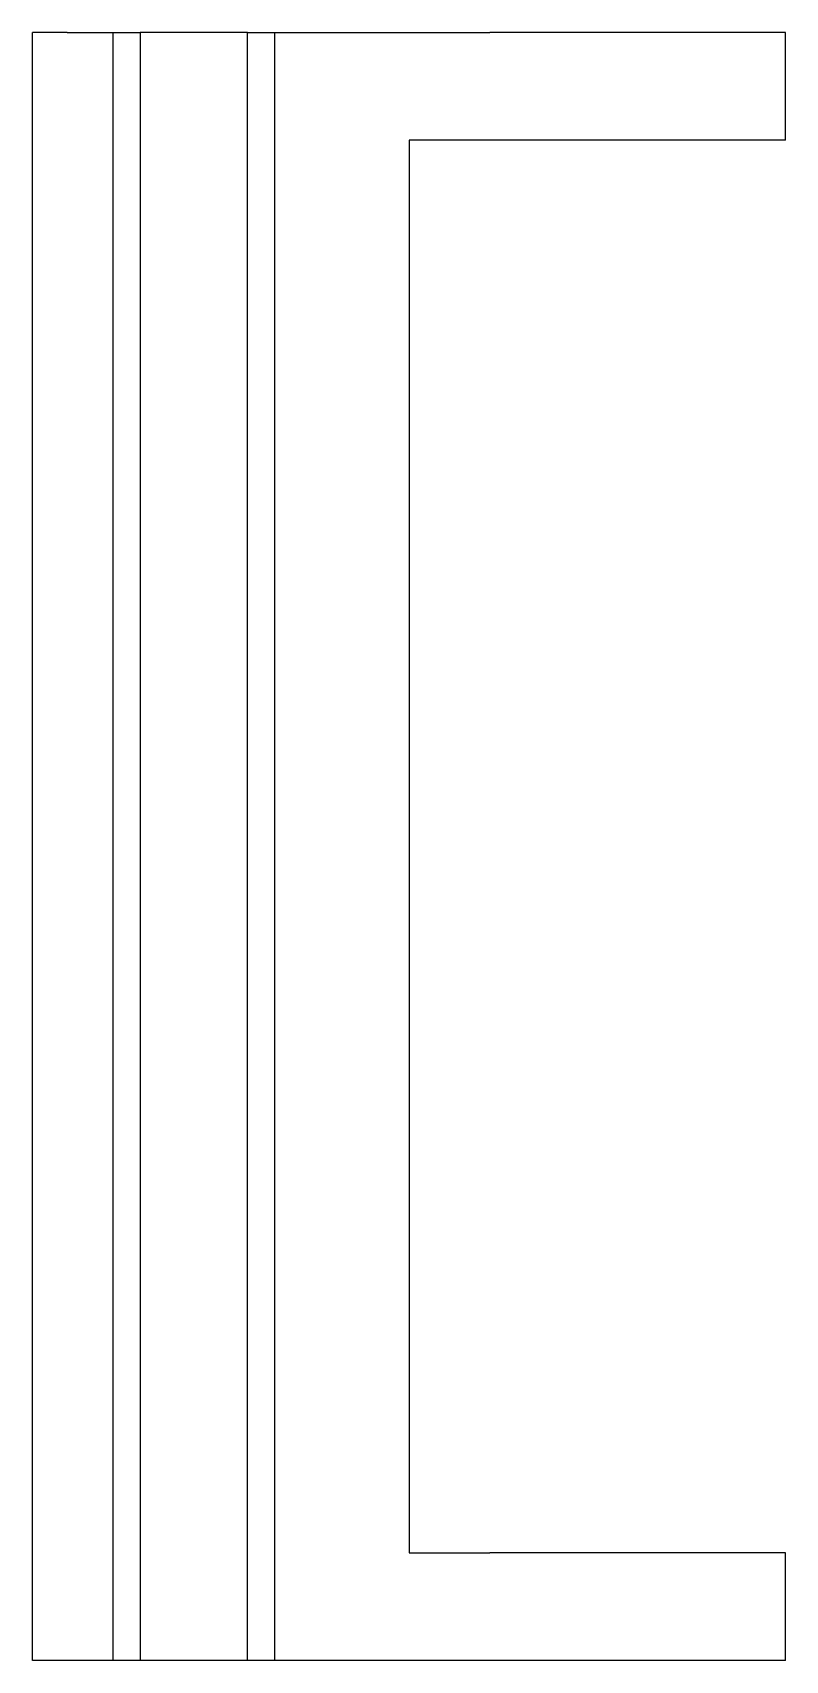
# Model space of a CAD drawing. Header units: metres. Extents: x -28 to 0, y -60.5 to 0.
import ezdxf

# ---------------------------------------------------------------- set-up
doc = ezdxf.new("R2010")
doc.units = ezdxf.units.M

msp = doc.modelspace()

# ---------------------------------------------------------------- linework, layer by layer
for points in [[(-28, -60.5), (-28, -59.29), (-28, -58.08), (-28, -56.87), (-28, -55.66), (-28, -54.45), (-28, -53.24), (-28, -52.03), (-28, -50.82), (-28, -49.61), (-28, -48.4), (-28, -47.19), (-28, -45.98), (-28, -44.77), (-28, -43.56), (-28, -42.35), (-28, -41.14), (-28, -39.93), (-28, -38.72), (-28, -37.51), (-28, -36.3), (-28, -35.09), (-28, -33.88), (-28, -32.67), (-28, -31.46), (-28, -30.25), (-28, -29.04), (-28, -27.83), (-28, -26.62), (-28, -25.41), (-28, -24.2), (-28, -22.99), (-28, -21.78), (-28, -20.57), (-28, -19.36), (-28, -18.15), (-28, -16.94), (-28, -15.73), (-28, -14.52), (-28, -13.31), (-28, -12.1), (-28, -10.89), (-28, -9.68), (-28, -8.47), (-28, -7.26), (-28, -6.05), (-28, -4.84), (-28, -3.63), (-28, -2.42), (-28, -1.21), (-28, 0)], [(-26.714, 0), (-26.762, 0), (-26.81, 0), (-26.858, 0), (-26.905, 0), (-26.95, 0), (-26.995, 0), (-27.04, 0), (-27.082, 0), (-27.123, 0), (-27.165, 0), (-27.206, 0), (-27.244, 0), (-27.283, 0), (-27.321, 0), (-27.357, 0), (-27.392, 0), (-27.427, 0), (-27.461, 0), (-27.493, 0), (-27.524, 0), (-27.556, 0), (-27.586, 0), (-27.613, 0), (-27.641, 0), (-27.669, 0), (-27.694, 0), (-27.718, 0), (-27.743, 0), (-27.765, 0), (-27.786, 0), (-27.807, 0), (-27.828, 0), (-27.845, 0), (-27.862, 0), (-27.879, 0), (-27.895, 0), (-27.908, 0), (-27.922, 0), (-27.935, 0), (-27.946, 0), (-27.955, 0), (-27.965, 0), (-27.974, 0), (-27.979, 0), (-27.985, 0), (-27.991, 0), (-27.994, 0), (-27.996, 0), (-27.998, 0), (-28, 0)], [(-26.714, 0), (-26.65, 0), (-26.586, 0), (-26.522, 0), (-26.46, 0), (-26.4, 0), (-26.34, 0), (-26.281, 0), (-26.224, 0), (-26.169, 0), (-26.113, 0), (-26.059, 0), (-26.008, 0), (-25.957, 0), (-25.905, 0), (-25.857, 0), (-25.811, 0), (-25.764, 0), (-25.718, 0), (-25.676, 0), (-25.634, 0), (-25.592, 0), (-25.553, 0), (-25.515, 0), (-25.478, 0), (-25.441, 0), (-25.408, 0), (-25.376, 0), (-25.343, 0), (-25.313, 0), (-25.285, 0), (-25.257, 0), (-25.23, 0), (-25.206, 0), (-25.184, 0), (-25.161, 0), (-25.14, 0), (-25.122, 0), (-25.104, 0), (-25.087, 0), (-25.073, 0), (-25.06, 0), (-25.047, 0), (-25.035, 0), (-25.028, 0), (-25.02, 0), (-25.012, 0), (-25.008, 0), (-25.005, 0), (-25.003, 0), (-25, 0)], [(-25, -60.5), (-25, -59.29), (-25, -58.08), (-25, -56.87), (-25, -55.66), (-25, -54.45), (-25, -53.24), (-25, -52.03), (-25, -50.82), (-25, -49.61), (-25, -48.4), (-25, -47.19), (-25, -45.98), (-25, -44.77), (-25, -43.56), (-25, -42.35), (-25, -41.14), (-25, -39.93), (-25, -38.72), (-25, -37.51), (-25, -36.3), (-25, -35.09), (-25, -33.88), (-25, -32.67), (-25, -31.46), (-25, -30.25), (-25, -29.04), (-25, -27.83), (-25, -26.62), (-25, -25.41), (-25, -24.2), (-25, -22.99), (-25, -21.78), (-25, -20.57), (-25, -19.36), (-25, -18.15), (-25, -16.94), (-25, -15.73), (-25, -14.52), (-25, -13.31), (-25, -12.1), (-25, -10.89), (-25, -9.68), (-25, -8.47), (-25, -7.26), (-25, -6.05), (-25, -4.84), (-25, -3.63), (-25, -2.42), (-25, -1.21), (-25, 0)], [(-25, 0), (-24.98, 0), (-24.96, 0), (-24.94, 0), (-24.92, 0), (-24.9, 0), (-24.88, 0), (-24.86, 0), (-24.84, 0), (-24.82, 0), (-24.8, 0), (-24.78, 0), (-24.76, 0), (-24.74, 0), (-24.72, 0), (-24.7, 0), (-24.68, 0), (-24.66, 0), (-24.64, 0), (-24.62, 0), (-24.6, 0), (-24.58, 0), (-24.56, 0), (-24.54, 0), (-24.52, 0), (-24.5, 0), (-24.48, 0), (-24.46, 0), (-24.44, 0), (-24.42, 0), (-24.4, 0), (-24.38, 0), (-24.36, 0), (-24.34, 0), (-24.32, 0), (-24.3, 0), (-24.28, 0), (-24.26, 0), (-24.24, 0), (-24.22, 0), (-24.2, 0), (-24.18, 0), (-24.16, 0), (-24.14, 0), (-24.12, 0), (-24.1, 0), (-24.08, 0), (-24.06, 0), (-24.04, 0), (-24.02, 0), (-24, 0)], [(-20, 0), (-20.08, 0), (-20.16, 0), (-20.24, 0), (-20.32, 0), (-20.4, 0), (-20.48, 0), (-20.56, 0), (-20.64, 0), (-20.72, 0), (-20.8, 0), (-20.88, 0), (-20.96, 0), (-21.04, 0), (-21.12, 0), (-21.2, 0), (-21.28, 0), (-21.36, 0), (-21.44, 0), (-21.52, 0), (-21.6, 0), (-21.68, 0), (-21.76, 0), (-21.84, 0), (-21.92, 0), (-22, 0), (-22.08, 0), (-22.16, 0), (-22.24, 0), (-22.32, 0), (-22.4, 0), (-22.48, 0), (-22.56, 0), (-22.64, 0), (-22.72, 0), (-22.8, 0), (-22.88, 0), (-22.96, 0), (-23.04, 0), (-23.12, 0), (-23.2, 0), (-23.28, 0), (-23.36, 0), (-23.44, 0), (-23.52, 0), (-23.6, 0), (-23.68, 0), (-23.76, 0), (-23.84, 0), (-23.92, 0), (-24, 0)], [(-24, 0), (-24, -1.21), (-24, -2.42), (-24, -3.63), (-24, -4.84), (-24, -6.05), (-24, -7.26), (-24, -8.47), (-24, -9.68), (-24, -10.89), (-24, -12.1), (-24, -13.31), (-24, -14.52), (-24, -15.73), (-24, -16.94), (-24, -18.15), (-24, -19.36), (-24, -20.57), (-24, -21.78), (-24, -22.99), (-24, -24.2), (-24, -25.41), (-24, -26.62), (-24, -27.83), (-24, -29.04), (-24, -30.25), (-24, -31.46), (-24, -32.67), (-24, -33.88), (-24, -35.09), (-24, -36.3), (-24, -37.51), (-24, -38.72), (-24, -39.93), (-24, -41.14), (-24, -42.35), (-24, -43.56), (-24, -44.77), (-24, -45.98), (-24, -47.19), (-24, -48.4), (-24, -49.61), (-24, -50.82), (-24, -52.03), (-24, -53.24), (-24, -54.45), (-24, -55.66), (-24, -56.87), (-24, -58.08), (-24, -59.29), (-24, -60.5)], [(-20, -60.5), (-20, -59.29), (-20, -58.08), (-20, -56.87), (-20, -55.66), (-20, -54.45), (-20, -53.24), (-20, -52.03), (-20, -50.82), (-20, -49.61), (-20, -48.4), (-20, -47.19), (-20, -45.98), (-20, -44.77), (-20, -43.56), (-20, -42.35), (-20, -41.14), (-20, -39.93), (-20, -38.72), (-20, -37.51), (-20, -36.3), (-20, -35.09), (-20, -33.88), (-20, -32.67), (-20, -31.46), (-20, -30.25), (-20, -29.04), (-20, -27.83), (-20, -26.62), (-20, -25.41), (-20, -24.2), (-20, -22.99), (-20, -21.78), (-20, -20.57), (-20, -19.36), (-20, -18.15), (-20, -16.94), (-20, -15.73), (-20, -14.52), (-20, -13.31), (-20, -12.1), (-20, -10.89), (-20, -9.68), (-20, -8.47), (-20, -7.26), (-20, -6.05), (-20, -4.84), (-20, -3.63), (-20, -2.42), (-20, -1.21), (-20, 0)], [(-20, 0), (-19.98, 0), (-19.96, 0), (-19.94, 0), (-19.92, 0), (-19.9, 0), (-19.88, 0), (-19.86, 0), (-19.84, 0), (-19.82, 0), (-19.8, 0), (-19.78, 0), (-19.76, 0), (-19.74, 0), (-19.72, 0), (-19.7, 0), (-19.68, 0), (-19.66, 0), (-19.64, 0), (-19.62, 0), (-19.6, 0), (-19.58, 0), (-19.56, 0), (-19.54, 0), (-19.52, 0), (-19.5, 0), (-19.48, 0), (-19.46, 0), (-19.44, 0), (-19.42, 0), (-19.4, 0), (-19.38, 0), (-19.36, 0), (-19.34, 0), (-19.32, 0), (-19.3, 0), (-19.28, 0), (-19.26, 0), (-19.24, 0), (-19.22, 0), (-19.2, 0), (-19.18, 0), (-19.16, 0), (-19.14, 0), (-19.12, 0), (-19.1, 0), (-19.08, 0), (-19.06, 0), (-19.04, 0), (-19.02, 0), (-19, 0)], [(-19, 0), (-19, -1.21), (-19, -2.42), (-19, -3.63), (-19, -4.84), (-19, -6.05), (-19, -7.26), (-19, -8.47), (-19, -9.68), (-19, -10.89), (-19, -12.1), (-19, -13.31), (-19, -14.52), (-19, -15.73), (-19, -16.94), (-19, -18.15), (-19, -19.36), (-19, -20.57), (-19, -21.78), (-19, -22.99), (-19, -24.2), (-19, -25.41), (-19, -26.62), (-19, -27.83), (-19, -29.04), (-19, -30.25), (-19, -31.46), (-19, -32.67), (-19, -33.88), (-19, -35.09), (-19, -36.3), (-19, -37.51), (-19, -38.72), (-19, -39.93), (-19, -41.14), (-19, -42.35), (-19, -43.56), (-19, -44.77), (-19, -45.98), (-19, -47.19), (-19, -48.4), (-19, -49.61), (-19, -50.82), (-19, -52.03), (-19, -53.24), (-19, -54.45), (-19, -55.66), (-19, -56.87), (-19, -58.08), (-19, -59.29), (-19, -60.5)], [(-19, 0), (-18.986, 0), (-18.972, 0), (-18.958, 0), (-18.932, 0), (-18.89, 0), (-18.848, 0), (-18.805, 0), (-18.74, 0), (-18.67, 0), (-18.601, 0), (-18.524, 0), (-18.427, 0), (-18.331, 0), (-18.235, 0), (-18.121, 0), (-17.999, 0), (-17.878, 0), (-17.753, 0), (-17.608, 0), (-17.462, 0), (-17.317, 0), (-17.159, 0), (-16.992, 0), (-16.824, 0), (-16.657, 0), (-16.47, 0), (-16.282, 0), (-16.095, 0), (-15.9, 0), (-15.695, 0), (-15.49, 0), (-15.286, 0), (-15.068, 0), (-14.848, 0), (-14.628, 0), (-14.405, 0), (-14.173, 0), (-13.941, 0), (-13.709, 0), (-13.47, 0), (-13.228, 0), (-12.987, 0), (-12.745, 0), (-12.497, 0), (-12.249, 0), (-12.002, 0), (-11.752, 0), (-11.502, 0), (-11.251, 0), (-11, 0)], [(-5, 0), (-5.12, 0), (-5.24, 0), (-5.36, 0), (-5.48, 0), (-5.6, 0), (-5.72, 0), (-5.84, 0), (-5.96, 0), (-6.08, 0), (-6.2, 0), (-6.32, 0), (-6.44, 0), (-6.56, 0), (-6.68, 0), (-6.8, 0), (-6.92, 0), (-7.04, 0), (-7.16, 0), (-7.28, 0), (-7.4, 0), (-7.52, 0), (-7.64, 0), (-7.76, 0), (-7.88, 0), (-8, 0), (-8.12, 0), (-8.24, 0), (-8.36, 0), (-8.48, 0), (-8.6, 0), (-8.72, 0), (-8.84, 0), (-8.96, 0), (-9.08, 0), (-9.2, 0), (-9.32, 0), (-9.44, 0), (-9.56, 0), (-9.68, 0), (-9.8, 0), (-9.92, 0), (-10.04, 0), (-10.16, 0), (-10.28, 0), (-10.4, 0), (-10.52, 0), (-10.64, 0), (-10.76, 0), (-10.88, 0), (-11, 0)], [(0, 0), (-0.009, 0), (-0.018, 0), (-0.026, 0), (-0.043, 0), (-0.069, 0), (-0.095, 0), (-0.122, 0), (-0.163, 0), (-0.206, 0), (-0.25, 0), (-0.298, 0), (-0.358, 0), (-0.418, 0), (-0.478, 0), (-0.549, 0), (-0.625, 0), (-0.701, 0), (-0.779, 0), (-0.87, 0), (-0.961, 0), (-1.052, 0), (-1.151, 0), (-1.255, 0), (-1.36, 0), (-1.464, 0), (-1.582, 0), (-1.699, 0), (-1.816, 0), (-1.937, 0), (-2.065, 0), (-2.194, 0), (-2.322, 0), (-2.458, 0), (-2.595, 0), (-2.732, 0), (-2.872, 0), (-3.017, 0), (-3.162, 0), (-3.307, 0), (-3.456, 0), (-3.607, 0), (-3.758, 0), (-3.91, 0), (-4.064, 0), (-4.219, 0), (-4.374, 0), (-4.53, 0), (-4.686, 0), (-4.843, 0), (-5, 0)], [(0, -4), (0, -3.92), (0, -3.84), (0, -3.76), (0, -3.68), (0, -3.6), (0, -3.52), (0, -3.44), (0, -3.36), (0, -3.28), (0, -3.2), (0, -3.12), (0, -3.04), (0, -2.96), (0, -2.88), (0, -2.8), (0, -2.72), (0, -2.64), (0, -2.56), (0, -2.48), (0, -2.4), (0, -2.32), (0, -2.24), (0, -2.16), (0, -2.08), (0, -2), (0, -1.92), (0, -1.84), (0, -1.76), (0, -1.68), (0, -1.6), (0, -1.52), (0, -1.44), (0, -1.36), (0, -1.28), (0, -1.2), (0, -1.12), (0, -1.04), (0, -0.96), (0, -0.88), (0, -0.8), (0, -0.72), (0, -0.64), (0, -0.56), (0, -0.48), (0, -0.4), (0, -0.32), (0, -0.24), (0, -0.16), (0, -0.08), (0, 0)], [(-11, -4), (-11.061, -4), (-11.123, -4), (-11.184, -4), (-11.246, -4), (-11.307, -4), (-11.369, -4), (-11.43, -4), (-11.492, -4), (-11.553, -4), (-11.614, -4), (-11.676, -4), (-11.737, -4), (-11.798, -4), (-11.859, -4), (-11.92, -4), (-11.981, -4), (-12.043, -4), (-12.104, -4), (-12.164, -4), (-12.225, -4), (-12.286, -4), (-12.347, -4), (-12.407, -4), (-12.468, -4), (-12.528, -4), (-12.588, -4), (-12.649, -4), (-12.709, -4), (-12.769, -4), (-12.829, -4), (-12.888, -4), (-12.948, -4), (-13.008, -4), (-13.067, -4), (-13.127, -4), (-13.186, -4), (-13.245, -4), (-13.304, -4), (-13.363, -4), (-13.421, -4), (-13.48, -4), (-13.538, -4), (-13.597, -4), (-13.655, -4), (-13.713, -4), (-13.77, -4), (-13.828, -4), (-13.885, -4), (-13.943, -4), (-14, -4)], [(-14, -4), (-14, -5.05), (-14, -6.1), (-14, -7.15), (-14, -8.2), (-14, -9.25), (-14, -10.3), (-14, -11.35), (-14, -12.4), (-14, -13.45), (-14, -14.5), (-14, -15.55), (-14, -16.6), (-14, -17.65), (-14, -18.7), (-14, -19.75), (-14, -20.8), (-14, -21.85), (-14, -22.9), (-14, -23.95), (-14, -25), (-14, -26.05), (-14, -27.1), (-14, -28.15), (-14, -29.2), (-14, -30.25), (-14, -31.3), (-14, -32.35), (-14, -33.4), (-14, -34.45), (-14, -35.5), (-14, -36.55), (-14, -37.6), (-14, -38.65), (-14, -39.7), (-14, -40.75), (-14, -41.8), (-14, -42.85), (-14, -43.9), (-14, -44.95), (-14, -46), (-14, -47.05), (-14, -48.1), (-14, -49.15), (-14, -50.2), (-14, -51.25), (-14, -52.3), (-14, -53.35), (-14, -54.4), (-14, -55.45), (-14, -56.5)], [(-5, -4), (-5.12, -4), (-5.24, -4), (-5.36, -4), (-5.48, -4), (-5.6, -4), (-5.72, -4), (-5.84, -4), (-5.96, -4), (-6.08, -4), (-6.2, -4), (-6.32, -4), (-6.44, -4), (-6.56, -4), (-6.68, -4), (-6.8, -4), (-6.92, -4), (-7.04, -4), (-7.16, -4), (-7.28, -4), (-7.4, -4), (-7.52, -4), (-7.64, -4), (-7.76, -4), (-7.88, -4), (-8, -4), (-8.12, -4), (-8.24, -4), (-8.36, -4), (-8.48, -4), (-8.6, -4), (-8.72, -4), (-8.84, -4), (-8.96, -4), (-9.08, -4), (-9.2, -4), (-9.32, -4), (-9.44, -4), (-9.56, -4), (-9.68, -4), (-9.8, -4), (-9.92, -4), (-10.04, -4), (-10.16, -4), (-10.28, -4), (-10.4, -4), (-10.52, -4), (-10.64, -4), (-10.76, -4), (-10.88, -4), (-11, -4)], [(0, -4), (-0.009, -4), (-0.018, -4), (-0.026, -4), (-0.043, -4), (-0.069, -4), (-0.095, -4), (-0.122, -4), (-0.163, -4), (-0.206, -4), (-0.25, -4), (-0.298, -4), (-0.358, -4), (-0.418, -4), (-0.478, -4), (-0.549, -4), (-0.625, -4), (-0.701, -4), (-0.779, -4), (-0.87, -4), (-0.961, -4), (-1.052, -4), (-1.151, -4), (-1.255, -4), (-1.36, -4), (-1.464, -4), (-1.582, -4), (-1.699, -4), (-1.816, -4), (-1.937, -4), (-2.065, -4), (-2.194, -4), (-2.322, -4), (-2.458, -4), (-2.595, -4), (-2.732, -4), (-2.872, -4), (-3.017, -4), (-3.162, -4), (-3.307, -4), (-3.456, -4), (-3.607, -4), (-3.758, -4), (-3.91, -4), (-4.064, -4), (-4.219, -4), (-4.374, -4), (-4.53, -4), (-4.686, -4), (-4.843, -4), (-5, -4)], [(-14, -56.5), (-13.943, -56.5), (-13.885, -56.5), (-13.828, -56.5), (-13.77, -56.5), (-13.713, -56.5), (-13.655, -56.5), (-13.597, -56.5), (-13.538, -56.5), (-13.48, -56.5), (-13.421, -56.5), (-13.363, -56.5), (-13.304, -56.5), (-13.245, -56.5), (-13.186, -56.5), (-13.127, -56.5), (-13.067, -56.5), (-13.008, -56.5), (-12.948, -56.5), (-12.888, -56.5), (-12.829, -56.5), (-12.769, -56.5), (-12.709, -56.5), (-12.649, -56.5), (-12.588, -56.5), (-12.528, -56.5), (-12.468, -56.5), (-12.407, -56.5), (-12.347, -56.5), (-12.286, -56.5), (-12.225, -56.5), (-12.164, -56.5), (-12.104, -56.5), (-12.043, -56.5), (-11.981, -56.5), (-11.92, -56.5), (-11.859, -56.5), (-11.798, -56.5), (-11.737, -56.5), (-11.676, -56.5), (-11.614, -56.5), (-11.553, -56.5), (-11.492, -56.5), (-11.43, -56.5), (-11.369, -56.5), (-11.307, -56.5), (-11.246, -56.5), (-11.184, -56.5), (-11.123, -56.5), (-11.061, -56.5), (-11, -56.5)], [(-5, -56.5), (-5.12, -56.5), (-5.24, -56.5), (-5.36, -56.5), (-5.48, -56.5), (-5.6, -56.5), (-5.72, -56.5), (-5.84, -56.5), (-5.96, -56.5), (-6.08, -56.5), (-6.2, -56.5), (-6.32, -56.5), (-6.44, -56.5), (-6.56, -56.5), (-6.68, -56.5), (-6.8, -56.5), (-6.92, -56.5), (-7.04, -56.5), (-7.16, -56.5), (-7.28, -56.5), (-7.4, -56.5), (-7.52, -56.5), (-7.64, -56.5), (-7.76, -56.5), (-7.88, -56.5), (-8, -56.5), (-8.12, -56.5), (-8.24, -56.5), (-8.36, -56.5), (-8.48, -56.5), (-8.6, -56.5), (-8.72, -56.5), (-8.84, -56.5), (-8.96, -56.5), (-9.08, -56.5), (-9.2, -56.5), (-9.32, -56.5), (-9.44, -56.5), (-9.56, -56.5), (-9.68, -56.5), (-9.8, -56.5), (-9.92, -56.5), (-10.04, -56.5), (-10.16, -56.5), (-10.28, -56.5), (-10.4, -56.5), (-10.52, -56.5), (-10.64, -56.5), (-10.76, -56.5), (-10.88, -56.5), (-11, -56.5)], [(0, -56.5), (-0.009, -56.5), (-0.018, -56.5), (-0.026, -56.5), (-0.043, -56.5), (-0.069, -56.5), (-0.095, -56.5), (-0.122, -56.5), (-0.163, -56.5), (-0.206, -56.5), (-0.25, -56.5), (-0.298, -56.5), (-0.358, -56.5), (-0.418, -56.5), (-0.478, -56.5), (-0.549, -56.5), (-0.625, -56.5), (-0.701, -56.5), (-0.779, -56.5), (-0.87, -56.5), (-0.961, -56.5), (-1.052, -56.5), (-1.151, -56.5), (-1.255, -56.5), (-1.36, -56.5), (-1.464, -56.5), (-1.582, -56.5), (-1.699, -56.5), (-1.816, -56.5), (-1.937, -56.5), (-2.065, -56.5), (-2.194, -56.5), (-2.322, -56.5), (-2.458, -56.5), (-2.595, -56.5), (-2.732, -56.5), (-2.872, -56.5), (-3.017, -56.5), (-3.162, -56.5), (-3.307, -56.5), (-3.456, -56.5), (-3.607, -56.5), (-3.758, -56.5), (-3.91, -56.5), (-4.064, -56.5), (-4.219, -56.5), (-4.374, -56.5), (-4.53, -56.5), (-4.686, -56.5), (-4.843, -56.5), (-5, -56.5)], [(0, -60.5), (0, -60.42), (0, -60.34), (0, -60.26), (0, -60.18), (0, -60.1), (0, -60.02), (0, -59.94), (0, -59.86), (0, -59.78), (0, -59.7), (0, -59.62), (0, -59.54), (0, -59.46), (0, -59.38), (0, -59.3), (0, -59.22), (0, -59.14), (0, -59.06), (0, -58.98), (0, -58.9), (0, -58.82), (0, -58.74), (0, -58.66), (0, -58.58), (0, -58.5), (0, -58.42), (0, -58.34), (0, -58.26), (0, -58.18), (0, -58.1), (0, -58.02), (0, -57.94), (0, -57.86), (0, -57.78), (0, -57.7), (0, -57.62), (0, -57.54), (0, -57.46), (0, -57.38), (0, -57.3), (0, -57.22), (0, -57.14), (0, -57.06), (0, -56.98), (0, -56.9), (0, -56.82), (0, -56.74), (0, -56.66), (0, -56.58), (0, -56.5)], [(-26.714, -60.5), (-26.762, -60.5), (-26.81, -60.5), (-26.858, -60.5), (-26.905, -60.5), (-26.95, -60.5), (-26.995, -60.5), (-27.04, -60.5), (-27.082, -60.5), (-27.123, -60.5), (-27.165, -60.5), (-27.206, -60.5), (-27.244, -60.5), (-27.283, -60.5), (-27.321, -60.5), (-27.357, -60.5), (-27.392, -60.5), (-27.427, -60.5), (-27.461, -60.5), (-27.493, -60.5), (-27.524, -60.5), (-27.556, -60.5), (-27.586, -60.5), (-27.613, -60.5), (-27.641, -60.5), (-27.669, -60.5), (-27.694, -60.5), (-27.718, -60.5), (-27.743, -60.5), (-27.765, -60.5), (-27.786, -60.5), (-27.807, -60.5), (-27.828, -60.5), (-27.845, -60.5), (-27.862, -60.5), (-27.879, -60.5), (-27.895, -60.5), (-27.908, -60.5), (-27.922, -60.5), (-27.935, -60.5), (-27.946, -60.5), (-27.955, -60.5), (-27.965, -60.5), (-27.974, -60.5), (-27.979, -60.5), (-27.985, -60.5), (-27.991, -60.5), (-27.994, -60.5), (-27.996, -60.5), (-27.998, -60.5), (-28, -60.5)], [(-25, -60.5), (-25.003, -60.5), (-25.005, -60.5), (-25.008, -60.5), (-25.012, -60.5), (-25.02, -60.5), (-25.028, -60.5), (-25.035, -60.5), (-25.047, -60.5), (-25.06, -60.5), (-25.073, -60.5), (-25.087, -60.5), (-25.104, -60.5), (-25.122, -60.5), (-25.14, -60.5), (-25.161, -60.5), (-25.184, -60.5), (-25.206, -60.5), (-25.23, -60.5), (-25.257, -60.5), (-25.285, -60.5), (-25.313, -60.5), (-25.343, -60.5), (-25.376, -60.5), (-25.408, -60.5), (-25.441, -60.5), (-25.478, -60.5), (-25.515, -60.5), (-25.553, -60.5), (-25.592, -60.5), (-25.634, -60.5), (-25.676, -60.5), (-25.718, -60.5), (-25.764, -60.5), (-25.811, -60.5), (-25.857, -60.5), (-25.905, -60.5), (-25.957, -60.5), (-26.008, -60.5), (-26.059, -60.5), (-26.113, -60.5), (-26.169, -60.5), (-26.224, -60.5), (-26.281, -60.5), (-26.34, -60.5), (-26.4, -60.5), (-26.46, -60.5), (-26.522, -60.5), (-26.586, -60.5), (-26.65, -60.5), (-26.714, -60.5)], [(-24, -60.5), (-24.02, -60.5), (-24.04, -60.5), (-24.06, -60.5), (-24.08, -60.5), (-24.1, -60.5), (-24.12, -60.5), (-24.14, -60.5), (-24.16, -60.5), (-24.18, -60.5), (-24.2, -60.5), (-24.22, -60.5), (-24.24, -60.5), (-24.26, -60.5), (-24.28, -60.5), (-24.3, -60.5), (-24.32, -60.5), (-24.34, -60.5), (-24.36, -60.5), (-24.38, -60.5), (-24.4, -60.5), (-24.42, -60.5), (-24.44, -60.5), (-24.46, -60.5), (-24.48, -60.5), (-24.5, -60.5), (-24.52, -60.5), (-24.54, -60.5), (-24.56, -60.5), (-24.58, -60.5), (-24.6, -60.5), (-24.62, -60.5), (-24.64, -60.5), (-24.66, -60.5), (-24.68, -60.5), (-24.7, -60.5), (-24.72, -60.5), (-24.74, -60.5), (-24.76, -60.5), (-24.78, -60.5), (-24.8, -60.5), (-24.82, -60.5), (-24.84, -60.5), (-24.86, -60.5), (-24.88, -60.5), (-24.9, -60.5), (-24.92, -60.5), (-24.94, -60.5), (-24.96, -60.5), (-24.98, -60.5), (-25, -60.5)], [(-20, -60.5), (-20.08, -60.5), (-20.16, -60.5), (-20.24, -60.5), (-20.32, -60.5), (-20.4, -60.5), (-20.48, -60.5), (-20.56, -60.5), (-20.64, -60.5), (-20.72, -60.5), (-20.8, -60.5), (-20.88, -60.5), (-20.96, -60.5), (-21.04, -60.5), (-21.12, -60.5), (-21.2, -60.5), (-21.28, -60.5), (-21.36, -60.5), (-21.44, -60.5), (-21.52, -60.5), (-21.6, -60.5), (-21.68, -60.5), (-21.76, -60.5), (-21.84, -60.5), (-21.92, -60.5), (-22, -60.5), (-22.08, -60.5), (-22.16, -60.5), (-22.24, -60.5), (-22.32, -60.5), (-22.4, -60.5), (-22.48, -60.5), (-22.56, -60.5), (-22.64, -60.5), (-22.72, -60.5), (-22.8, -60.5), (-22.88, -60.5), (-22.96, -60.5), (-23.04, -60.5), (-23.12, -60.5), (-23.2, -60.5), (-23.28, -60.5), (-23.36, -60.5), (-23.44, -60.5), (-23.52, -60.5), (-23.6, -60.5), (-23.68, -60.5), (-23.76, -60.5), (-23.84, -60.5), (-23.92, -60.5), (-24, -60.5)], [(-19, -60.5), (-19.02, -60.5), (-19.04, -60.5), (-19.06, -60.5), (-19.08, -60.5), (-19.1, -60.5), (-19.12, -60.5), (-19.14, -60.5), (-19.16, -60.5), (-19.18, -60.5), (-19.2, -60.5), (-19.22, -60.5), (-19.24, -60.5), (-19.26, -60.5), (-19.28, -60.5), (-19.3, -60.5), (-19.32, -60.5), (-19.34, -60.5), (-19.36, -60.5), (-19.38, -60.5), (-19.4, -60.5), (-19.42, -60.5), (-19.44, -60.5), (-19.46, -60.5), (-19.48, -60.5), (-19.5, -60.5), (-19.52, -60.5), (-19.54, -60.5), (-19.56, -60.5), (-19.58, -60.5), (-19.6, -60.5), (-19.62, -60.5), (-19.64, -60.5), (-19.66, -60.5), (-19.68, -60.5), (-19.7, -60.5), (-19.72, -60.5), (-19.74, -60.5), (-19.76, -60.5), (-19.78, -60.5), (-19.8, -60.5), (-19.82, -60.5), (-19.84, -60.5), (-19.86, -60.5), (-19.88, -60.5), (-19.9, -60.5), (-19.92, -60.5), (-19.94, -60.5), (-19.96, -60.5), (-19.98, -60.5), (-20, -60.5)], [(-11, -60.5), (-11.251, -60.5), (-11.502, -60.5), (-11.752, -60.5), (-12.002, -60.5), (-12.249, -60.5), (-12.497, -60.5), (-12.745, -60.5), (-12.987, -60.5), (-13.228, -60.5), (-13.47, -60.5), (-13.709, -60.5), (-13.941, -60.5), (-14.173, -60.5), (-14.405, -60.5), (-14.628, -60.5), (-14.848, -60.5), (-15.068, -60.5), (-15.286, -60.5), (-15.49, -60.5), (-15.695, -60.5), (-15.9, -60.5), (-16.095, -60.5), (-16.282, -60.5), (-16.47, -60.5), (-16.657, -60.5), (-16.824, -60.5), (-16.992, -60.5), (-17.159, -60.5), (-17.317, -60.5), (-17.462, -60.5), (-17.608, -60.5), (-17.753, -60.5), (-17.878, -60.5), (-17.999, -60.5), (-18.121, -60.5), (-18.235, -60.5), (-18.331, -60.5), (-18.427, -60.5), (-18.524, -60.5), (-18.601, -60.5), (-18.67, -60.5), (-18.74, -60.5), (-18.805, -60.5), (-18.848, -60.5), (-18.89, -60.5), (-18.932, -60.5), (-18.958, -60.5), (-18.972, -60.5), (-18.986, -60.5), (-19, -60.5)], [(-5, -60.5), (-5.12, -60.5), (-5.24, -60.5), (-5.36, -60.5), (-5.48, -60.5), (-5.6, -60.5), (-5.72, -60.5), (-5.84, -60.5), (-5.96, -60.5), (-6.08, -60.5), (-6.2, -60.5), (-6.32, -60.5), (-6.44, -60.5), (-6.56, -60.5), (-6.68, -60.5), (-6.8, -60.5), (-6.92, -60.5), (-7.04, -60.5), (-7.16, -60.5), (-7.28, -60.5), (-7.4, -60.5), (-7.52, -60.5), (-7.64, -60.5), (-7.76, -60.5), (-7.88, -60.5), (-8, -60.5), (-8.12, -60.5), (-8.24, -60.5), (-8.36, -60.5), (-8.48, -60.5), (-8.6, -60.5), (-8.72, -60.5), (-8.84, -60.5), (-8.96, -60.5), (-9.08, -60.5), (-9.2, -60.5), (-9.32, -60.5), (-9.44, -60.5), (-9.56, -60.5), (-9.68, -60.5), (-9.8, -60.5), (-9.92, -60.5), (-10.04, -60.5), (-10.16, -60.5), (-10.28, -60.5), (-10.4, -60.5), (-10.52, -60.5), (-10.64, -60.5), (-10.76, -60.5), (-10.88, -60.5), (-11, -60.5)], [(0, -60.5), (-0.009, -60.5), (-0.018, -60.5), (-0.026, -60.5), (-0.043, -60.5), (-0.069, -60.5), (-0.095, -60.5), (-0.122, -60.5), (-0.163, -60.5), (-0.206, -60.5), (-0.25, -60.5), (-0.298, -60.5), (-0.358, -60.5), (-0.418, -60.5), (-0.478, -60.5), (-0.549, -60.5), (-0.625, -60.5), (-0.701, -60.5), (-0.779, -60.5), (-0.87, -60.5), (-0.961, -60.5), (-1.052, -60.5), (-1.151, -60.5), (-1.255, -60.5), (-1.36, -60.5), (-1.464, -60.5), (-1.582, -60.5), (-1.699, -60.5), (-1.816, -60.5), (-1.937, -60.5), (-2.065, -60.5), (-2.194, -60.5), (-2.322, -60.5), (-2.458, -60.5), (-2.595, -60.5), (-2.732, -60.5), (-2.872, -60.5), (-3.017, -60.5), (-3.162, -60.5), (-3.307, -60.5), (-3.456, -60.5), (-3.607, -60.5), (-3.758, -60.5), (-3.91, -60.5), (-4.064, -60.5), (-4.219, -60.5), (-4.374, -60.5), (-4.53, -60.5), (-4.686, -60.5), (-4.843, -60.5), (-5, -60.5)]]:
    msp.add_lwpolyline(points)

doc.saveas('drawing.dxf')
